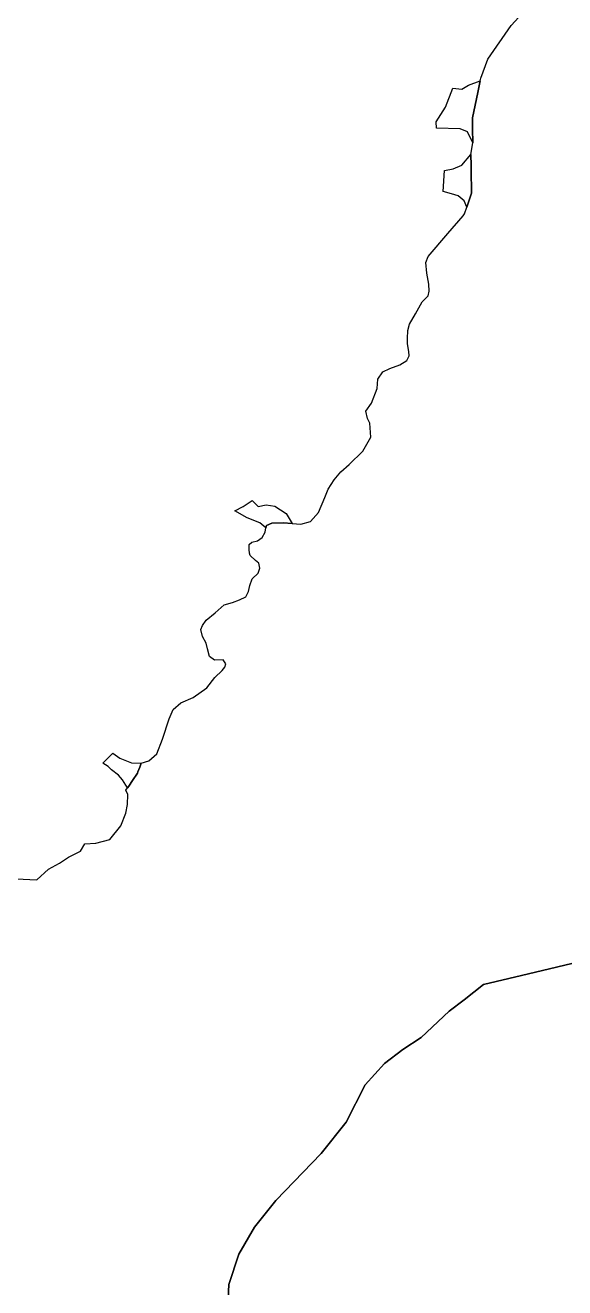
# Model space of a CAD drawing. Header units: inches. Extents: x 288635 to 1232953, y 676945 to 1655780.
# Drawn here: x 478252 to 490286, y 1424535 to 1452679 of the extents above; entities that cross this region are included whole.
import ezdxf

# ---------------------------------------------------------------- set-up
doc = ezdxf.new("R2010")
doc.units = ezdxf.units.IN
doc.header["$MEASUREMENT"] = 0

msp = doc.modelspace()

# ---------------------------------------------------------------- linework, layer by layer
at = {"color": 1}
for points in [[(478046.6286, 1433653.5756), (478513.6845, 1433626.4827), (478770.8622, 1433864.5802), (479012.1626, 1433997.9304), (479218.2699, 1434132.837), (479482.0636, 1434264.631), (479577.3138, 1434429.7313), (479824.9643, 1434442.4313), (480136.1149, 1434531.3315), (480383.7654, 1434829.7821), (480491.7156, 1435115.5327), (480536.1657, 1435306.033), (480542.5157, 1435534.6335), (480498.0656, 1435629.8837), (480532.1593, 1435680.1719), (480558.8478, 1435719.5375), (480642.4375, 1435842.8322), (480752.0661, 1436004.5344), (480766.2099, 1436039.8939), (480805.0863, 1436137.0848), (480840.9663, 1436226.7849), (481006.0666, 1436283.935), (481187.3643, 1436434.044), (481310.1312, 1436764.2447), (481462.5315, 1437217.2122), (481551.4317, 1437424.646), (481724.9987, 1437577.0463), (482000.166, 1437691.3465), (482300.7332, 1437911.4803), (482478.5336, 1438135.8474), (482643.6339, 1438296.7144), (482707.134, 1438372.9145), (482724.0674, 1438440.648), (482664.8006, 1438529.5482), (482470.0669, 1438525.3148), (482360, 1438609.9817), (482313.4333, 1438779.3154), (482283.7999, 1438902.0823), (482203.3664, 1439050.2492), (482165.2663, 1439211.1162), (482203.3664, 1439300.0164), (482283.7999, 1439414.3166), (482491.2336, 1439579.417), (482685.9673, 1439761.4506), (482876.4677, 1439808.0174), (483033.1014, 1439867.2842), (483168.5683, 1439935.0177), (483227.8351, 1440053.5512), (483261.7018, 1440193.2515), (483312.5019, 1440337.1851), (483443.7355, 1440468.4187), (483481.8356, 1440578.4856), (483464.9022, 1440688.5525), (483388.7021, 1440747.8193), (483270.1685, 1440857.8862), (483253.2351, 1440908.6863), (483244.7684, 1440993.3531), (483244.7684, 1441103.42), (483308.2686, 1441154.2201), (483431.0355, 1441188.0868), (483532.6357, 1441260.0536), (483600.3692, 1441378.5872), (483619.9077, 1441476.2797), (483630.0026, 1441526.7542), (483752.7695, 1441581.7876), (484002.5366, 1441590.2543), (484203.5215, 1441572.9653), (484396.2374, 1441556.3876), (484612.1378, 1441619.8877), (484789.9382, 1441818.8548), (484933.8718, 1442149.0554), (485010.072, 1442335.3225), (485141.3056, 1442546.9896), (485293.7059, 1442720.5566), (485475.7396, 1442889.8902), (485781.4524, 1443183.2364), (485962.9432, 1443495.804), (485934.7787, 1443805.6137), (485882.1404, 1443910.1256), (485848.2737, 1444079.4593), (485978.6357, 1444254.4614), (486098.6871, 1444580.3152), (486119.2075, 1444786.4274), (486229.2744, 1444951.5277), (486385.9081, 1445027.7278), (486606.0418, 1445108.1613), (486762.6755, 1445205.5282), (486817.7089, 1445311.3617), (486805.0089, 1445408.7286), (486779.6089, 1445573.8289), (486779.6089, 1445696.5959), (486788.0755, 1445874.3962), (486821.9423, 1446018.3298), (486957.4092, 1446242.6969), (487105.5762, 1446513.6308), (487236.8098, 1446649.0978), (487257.9765, 1446750.698), (487253.7431, 1446907.3316), (487211.4097, 1447152.8654), (487190.243, 1447389.9326), (487241.0431, 1447525.3995), (487677.924, 1448040.5972), (488017.3515, 1448430.8405), (488048.6887, 1448479.0515), (488098.1186, 1448622.1566), (488206.066, 1448934.6762), (488204.0858, 1449061.4074), (488199.8775, 1449330.7409), (488196.4602, 1449549.4455), (488192.5597, 1449799.0806), (488233.5467, 1450058.6652), (488231.3733, 1450372.1086), (488229.6735, 1450617.2515), (488343.2913, 1451180.0676), (488398.4073, 1451441.1724), (488410.7875, 1451499.822), (488571.4348, 1451921.3183), (489087.3733, 1452675.3823), (490024.0002, 1453699.3219)], [(490915.1308, 1431874.7989), (489323.3943, 1431493.7981), (488476.7259, 1431299.0644), (488044.925, 1430951.9304), (487706.2577, 1430697.9299), (487079.7231, 1430113.7287), (486673.3223, 1429842.7948), (486266.9215, 1429537.9942), (485835.1206, 1429055.3932), (485411.7864, 1428225.6582), (484852.9853, 1427531.3902), (483838.8346, 1426477.9314), (483364.9954, 1425884.9796), (483017.8613, 1425283.845), (482789.2609, 1424606.5103), (482772.3275, 1424140.8427)], [(482772.3275, 1424140.8427), (482789.2609, 1424606.5103), (483017.8613, 1425283.845), (483364.9954, 1425884.9796), (483838.8346, 1426477.9314), (484852.9853, 1427531.3902), (485411.7864, 1428225.6582), (485835.1206, 1429055.3932), (486266.9215, 1429537.9942), (486673.3223, 1429842.7948), (487079.7231, 1430113.7287), (487706.2577, 1430697.9299), (488044.925, 1430951.9304), (488476.7259, 1431299.0644), (489323.3943, 1431493.7981), (490915.1308, 1431874.7989)]]:
    msp.add_lwpolyline(points, dxfattribs=at)
for points in [[(488398.4073, 1451441.1724), (488343.2913, 1451180.0676), (488229.6735, 1450617.2515), (488231.3733, 1450372.1086), (488233.5467, 1450058.6652), (488119.8849, 1450306.2817), (487952.2445, 1450367.2419), (487423.9235, 1450387.5619), (487418.8435, 1450524.7222), (487622.0439, 1450854.9228), (487789.6842, 1451276.5637), (487987.8046, 1451251.1636), (488140.2049, 1451342.6038), (488398.4073, 1451441.1724)], [(488206.066, 1448934.6762), (488098.1186, 1448622.1566), (488043.6847, 1448761.9586), (487906.5244, 1448873.7189), (487759.2041, 1448919.439), (487571.2438, 1448975.3191), (487601.7238, 1449442.68), (487794.7642, 1449478.2401), (487987.8046, 1449559.5202), (488192.5597, 1449799.0806), (488196.4602, 1449549.4455), (488199.8775, 1449330.7409), (488204.0858, 1449061.4074), (488206.066, 1448934.6762)], [(483312.5019, 1442081.322), (483447.9689, 1441954.3217), (483625.7692, 1441988.1884), (483816.2696, 1441958.555), (484074.5034, 1441793.4547), (484203.5215, 1441572.9653), (484002.5366, 1441590.2543), (483752.7695, 1441581.7876), (483630.0026, 1441526.7542), (483619.9077, 1441476.2797), (483481.8356, 1441586.021), (483202.435, 1441696.0879), (482923.0345, 1441856.9548), (483113.5349, 1441954.3217), (483312.5019, 1442081.322)], [(480558.8478, 1435719.5375), (480532.1593, 1435680.1719), (480424.7165, 1435859.3667), (480331.8151, 1435960.1411), (480175.9296, 1436081.3854), (480101.2751, 1436155.2263), (479983.7146, 1436226.7849), (480205.965, 1436455.3853), (480358.3653, 1436341.0851), (480618.7159, 1436239.4849), (480840.9663, 1436226.7849), (480805.0863, 1436137.0848), (480766.2099, 1436039.8939), (480752.0661, 1436004.5344), (480642.4375, 1435842.8322), (480558.8478, 1435719.5375)]]:
    msp.add_lwpolyline(points, close=True, dxfattribs=at)

doc.saveas('drawing.dxf')
